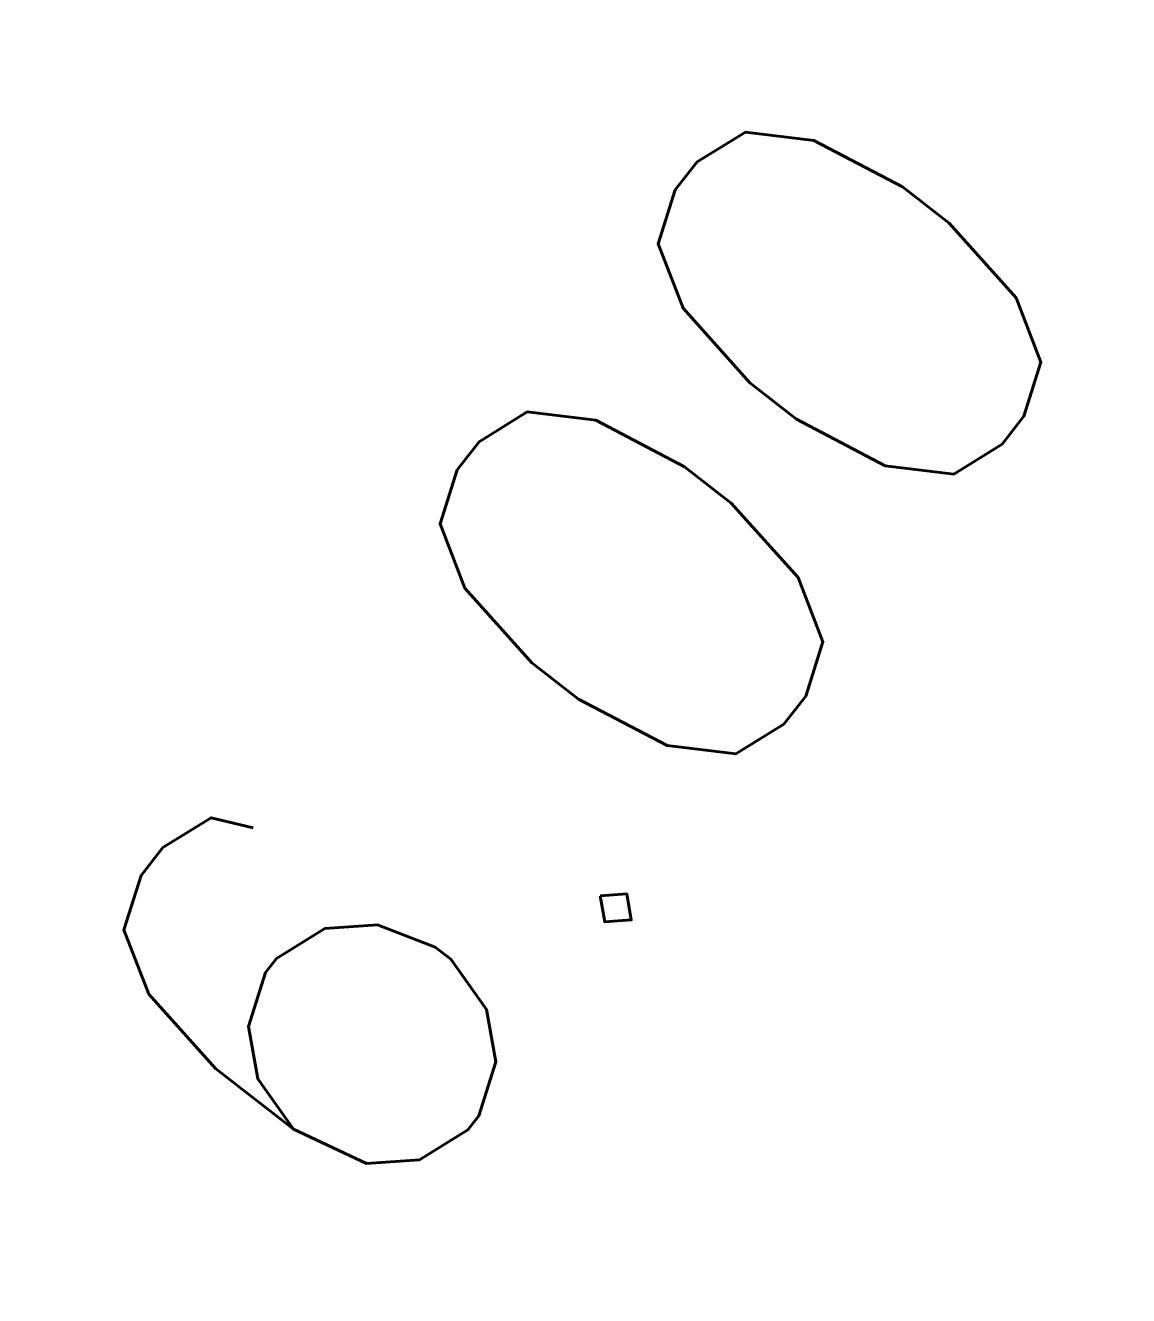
# Model space of a CAD drawing. Header units: millimetres. Extents: x -4430026 to 4783824, y 584 to 9593110.
# Drawn here: x -4428111.58 to -4428106.52, y 3451047.27 to 3451053.11 of the extents above; entities that cross this region are included whole.
import ezdxf

# ---------------------------------------------------------------- set-up
doc = ezdxf.new("R2010")
doc.units = ezdxf.units.MM
doc.layers.add('Cota', color=8, linetype='Continuous')
doc.styles.add('ROMANS', font='romans.shx')
doc.dimstyles.new('BOLA100', dxfattribs={"dimscale": 0, "dimtxt": 1.9, "dimasz": 0.18, "dimexe": 0.18, "dimexo": 0.063, "dimgap": 0, "dimtad": 1, "dimzin": 4, "dimdsep": 46, "dimtxsty": 'ROMANS', "dimcen": 0.09, "dimse1": 1, "dimse2": 1, "dimsd1": 1, "dimsd2": 1, "dimclrt": 256, "dimaunit": 1, "dimadec": 4, "dimazin": 0, "dimtfac": 1.2, "dimtix": 1, "dimtmove": 2, "dimatfit": 3, "dimfxl": 1, "dimtvp": 2, "dimtolj": 1, "dimtzin": 4, "dimarcsym": 0})

# ---------------------------------------------------------------- blocks, each defined once
blk = doc.blocks.new('*D7598')
at = {"layer": 'DEFPOINTS', "color": 0}
for p in [(-4428107.8702, 3451053.1051), (-4428111.5561, 3451048.3714), (-4428110.1465, 3451047.2738)]:
    blk.add_point(p, dxfattribs=at)
at = {"layer": 'Cota', "insert": (-4428109.0531, 3451050.2243), "char_height": 1.9, "attachment_point": 5, "rotation": 52.09358, "style": 'ROMANS'}
blk.add_mtext('\\A1;6.00', dxfattribs=at)

msp = doc.modelspace()

# ---------------------------------------------------------------- dimensions: what is measured, and where the dimension line sits
at = {"layer": 'Cota'}
dim = msp.add_aligned_dim(p1=(-4428107.8702, 3451053.1051), p2=(-4428111.5561, 3451048.3714), distance=1.7866, dimstyle='BOLA100', override={"dimscale": 1}, dxfattribs=at)
dim.commit()
dim.dimension.update_dxf_attribs({"geometry": '*D7598', "text_midpoint": (-4428109.0531, 3451050.2243)})

doc.saveas('drawing.dxf')
